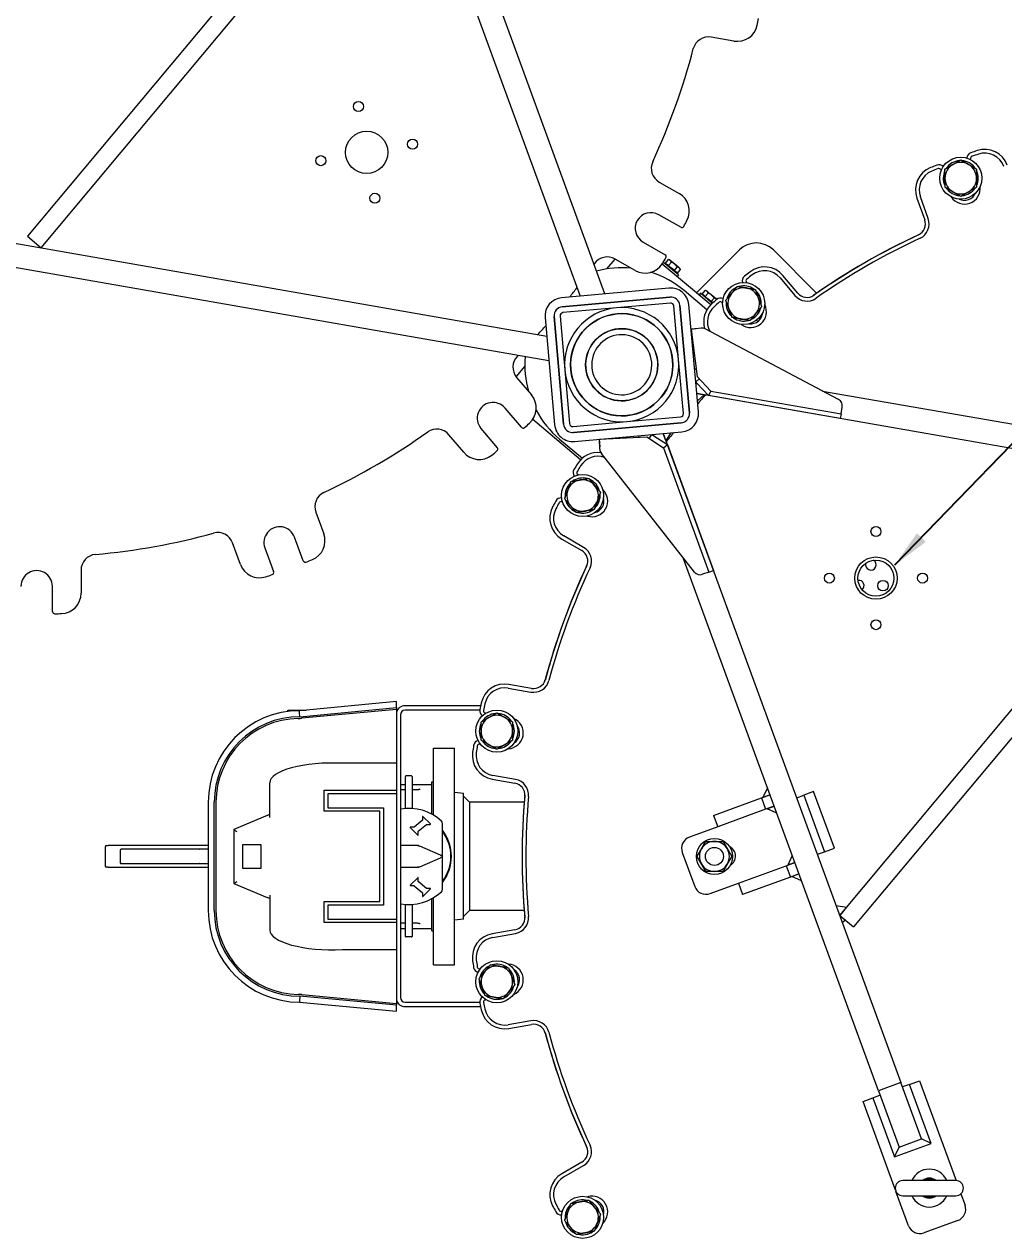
# Model space of a CAD drawing. Header units: inches. Extents: x 20 to 536, y 8 to 344.
# Drawn here: x 63.9 to 104.6, y 230.2 to 280.5 of the extents above; entities that cross this region are included whole.
import ezdxf

# ---------------------------------------------------------------- set-up
doc = ezdxf.new("R2010")
doc.units = ezdxf.units.IN
doc.header["$LTSCALE"] = 16
doc.header["$MEASUREMENT"] = 0
for name, color, linetype, lineweight in [('Dimension (ANSI)', 7, 'Continuous', 25), ('Symbol (ANSI)', 7, 'Continuous', 25), ('Visible', 7, 'Continuous', 18)]:
    doc.layers.add(name, color=color, linetype=linetype, lineweight=lineweight)
doc.styles.add('MEMCOR Medium', font='arial.ttf')
doc.dimstyles.new('Default (ANSI)', dxfattribs={"dimscale": 16, "dimtxt": 0.15, "dimasz": 0.098425, "dimexe": 0.125, "dimexo": 0.0625, "dimgap": 0.031496, "dimtad": 0, "dimtih": 1, "dimtoh": 1, "dimdec": 4, "dimrnd": 1e-08, "dimzin": 3, "dimdsep": 46, "dimlunit": 5, "dimtxsty": 'MEMCOR Medium', "dimcen": 0.09, "dimdle": 0.393701, "dimclrd": 256, "dimclre": 256, "dimclrt": 256, "dimadec": 0, "dimazin": 1, "dimtfac": 0.8, "dimtofl": 0, "dimtmove": 0, "dimatfit": 3, "dimfxl": 1, "dimfrac": 1, "dimtolj": 1, "dimtzin": 4, "dimlwd": -1, "dimlwe": -1, "dimarcsym": 0})
doc.dimstyles.new('Default (ANSI)$7', dxfattribs={"dimscale": 16, "dimtxt": 0.15, "dimasz": 0.098425, "dimexe": 0.125, "dimexo": 0.0625, "dimgap": 0.031496, "dimtad": 0, "dimtih": 1, "dimtoh": 1, "dimdec": 4, "dimrnd": 1e-08, "dimzin": 3, "dimdsep": 46, "dimlunit": 5, "dimtxsty": 'MEMCOR Medium', "dimcen": 0.09, "dimdle": 0.393701, "dimclrd": 256, "dimclre": 256, "dimclrt": 256, "dimadec": 0, "dimazin": 1, "dimtfac": 0.8, "dimtofl": 0, "dimtmove": 0, "dimatfit": 3, "dimfxl": 1, "dimfrac": 1, "dimtolj": 1, "dimtzin": 4, "dimlwd": -1, "dimlwe": -1, "dimarcsym": 0})

# ---------------------------------------------------------------- blocks, each defined once
blk = doc.blocks.new('*D24')
at = {"layer": 'Defpoints', "color": 0, "transparency": 16777216}
for p in [(127.819, 315.78), (88.732, 266.372)]:
    blk.add_point(p, dxfattribs=at)
at = {"layer": 'Dimension (ANSI)', "transparency": 16777216}
for p, q in [((137.514, 328.034), (128.797, 317.015)), ((139.63, 328.034), (137.514, 328.034))]:
    blk.add_line(p, q, dxfattribs=at)
blk.add_solid([(128.591, 317.178), (129.002, 316.852), (127.819, 315.78)], dxfattribs=at)
at = {"layer": 'Dimension (ANSI)', "transparency": 16777216, "char_height": 2.4, "attachment_point": 1, "style": 'MEMCOR Medium'}
for s, insert in [('\\A1; \\fArial|b0|i0;R63 in', (160.8, 330.99)), ('\\A1;[R1600.2 mm]{\\P\\fArial|b0|i0;RADIAL CLEARANCE REQUIRED}', (140.134, 327.53))]:
    blk.add_mtext(s, dxfattribs=dict(at, insert=insert))

msp = doc.modelspace()

# ---------------------------------------------------------------- linework, layer by layer
at = {"layer": 'Visible', "linetype": 'Continuous', "lineweight": 18}
for p, q in [((88.03393, 269.32127), (77.98585, 296.76243)), ((77.04683, 296.41858), (87.00277, 269.22904)), ((79.09215, 289.74221), (64.02159, 271.7109)), ((64.59706, 271.22993), (79.66762, 289.26123)), ((93.39551, 279.82912), (92.45319, 279.99151)), ((103.24471, 274.89839), (103.23811, 274.91653)), ((102.00711, 274.46848), (102.01371, 274.45034)), ((90.28755, 273.96888), (91.1175, 273.49399)), ((101.00232, 273.29659), (101.32937, 272.39805)), ((101.47502, 272.45106), (101.14798, 273.34961)), ((57.11284, 272.53463), (85.61302, 267.56626)), ((91.18403, 272.08488), (90.27197, 272.60676)), ((85.70525, 266.5351), (56.9411, 271.54949)), ((64.02159, 271.7109), (64.59706, 271.22993)), ((89.62138, 271.46973), (90.53344, 270.94786)), ((88.11, 270.35345), (88.45584, 270.76561)), ((89.28491, 270.29122), (88.45496, 270.76611)), ((90.41599, 270.56868), (92.43987, 268.87045)), ((90.46865, 270.62892), (90.41723, 270.56764)), ((91.09068, 270.10698), (90.46865, 270.62892)), ((90.54718, 270.59567), (90.67118, 270.74344)), ((90.60896, 270.54383), (90.54718, 270.59567)), ((90.58048, 270.56773), (90.56441, 270.54857)), ((90.67073, 270.492), (90.60896, 270.54383)), ((90.67073, 270.492), (90.79473, 270.63977)), ((90.79501, 270.38772), (90.67073, 270.492)), ((90.72061, 270.73473), (90.6719, 270.74332)), ((90.74909, 270.71083), (90.72061, 270.73473)), ((90.93514, 270.55471), (90.74909, 270.71083)), ((91.12192, 270.39799), (90.93514, 270.55471)), ((90.91929, 270.28343), (90.79501, 270.38772)), ((90.91929, 270.28343), (91.04329, 270.43121)), ((90.98179, 270.23099), (90.91929, 270.28343)), ((91.0443, 270.17854), (90.98179, 270.23099)), ((91.011, 270.20648), (90.99493, 270.18733)), ((91.09068, 270.10698), (91.03926, 270.0457)), ((91.0443, 270.17854), (91.16829, 270.32631)), ((91.15113, 270.37348), (91.12192, 270.39799)), ((91.15113, 270.37348), (91.16805, 270.327)), ((95.31768, 269.98348), (95.93232, 269.25098)), ((96.05106, 269.35061), (95.43641, 270.08311)), ((90.69567, 269.55935), (86.23348, 269.16023)), ((92.27499, 268.65946), (91.32227, 269.45888)), ((92.07927, 269.31009), (92.20327, 269.45787)), ((92.2527, 269.44915), (92.20398, 269.45774)), ((93.93155, 269.7841), (93.91913, 269.79889)), ((86.26191, 268.78628), (90.73406, 269.18628)), ((90.73406, 269.18628), (86.26191, 268.78628)), ((92.00074, 269.34335), (91.94932, 269.28206)), ((92.49934, 268.92497), (92.00074, 269.34335)), ((92.14105, 269.25826), (92.07927, 269.31009)), ((92.11257, 269.28215), (92.0965, 269.263)), ((92.20282, 269.20642), (92.14105, 269.25826)), ((92.20282, 269.20642), (92.32682, 269.3542)), ((92.3271, 269.10214), (92.20282, 269.20642)), ((92.28117, 269.42526), (92.2527, 269.44915)), ((92.46723, 269.26914), (92.28117, 269.42526)), ((92.45138, 268.99786), (92.3271, 269.10214)), ((92.45138, 268.99786), (92.57537, 269.14563)), ((92.51388, 268.94541), (92.45138, 268.99786)), ((92.65401, 269.11241), (92.46723, 269.26914)), ((92.68305, 269.08804), (92.65401, 269.11241)), ((92.91562, 268.95684), (92.92803, 268.94205)), ((88.52026, 268.73728), (86.28418, 268.53727)), ((90.75633, 268.93728), (88.52026, 268.73728)), ((91.0974, 266.5833), (90.89739, 268.81938)), ((91.1464, 268.84165), (91.5464, 264.3695)), ((91.5464, 264.3695), (91.1464, 268.84165)), ((91.91947, 264.40789), (91.52035, 268.87008)), ((92.51817, 268.94182), (92.51388, 268.94541)), ((85.54421, 268.33555), (85.94333, 263.87336)), ((86.31728, 263.90179), (85.91728, 268.37394)), ((85.91728, 268.37394), (86.31728, 263.90179)), ((86.16628, 268.39621), (86.36628, 266.16014)), ((94.33457, 268.22383), (94.38862, 268.16978)), ((94.54737, 268.36459), (94.50935, 268.4026)), ((91.9228, 267.87846), (91.61154, 267.85062)), ((92.02759, 267.89227), (91.61271, 267.83757)), ((91.61271, 267.83757), (91.87061, 265.88157)), ((97.74689, 264.92823), (92.20713, 267.86001)), ((91.2974, 264.34723), (91.0974, 266.5833)), ((84.34474, 265.8662), (84.70261, 266.29269)), ((86.36628, 266.16014), (86.56629, 263.92406)), ((91.75843, 266.20834), (91.82915, 266.19601)), ((84.36007, 265.84738), (84.97755, 265.11727)), ((91.95384, 265.79265), (91.80784, 265.65597)), ((91.87299, 265.58637), (91.80784, 265.65597)), ((91.81453, 265.58114), (91.87299, 265.58637)), ((91.87061, 265.88157), (92.43539, 265.27826)), ((92.33511, 265.09273), (91.87299, 265.58637)), ((120.15381, 260.24316), (91.85066, 265.17718)), ((91.85066, 265.17718), (92.15852, 265.12351)), ((91.8785, 264.86592), (92.15852, 265.12351)), ((92.43539, 265.27826), (92.33511, 265.09273)), ((97.81932, 264.13668), (92.33511, 265.09273)), ((92.43539, 265.27826), (97.85367, 264.33371)), ((97.08147, 265.28039), (120.32555, 261.2283)), ((84.55812, 263.77039), (83.87956, 264.57273)), ((97.85367, 264.33371), (97.90211, 264.61155)), ((87.02363, 262.41923), (85.0288, 264.09309)), ((86.70735, 263.80616), (88.94342, 264.00616)), ((91.20177, 263.95716), (86.72962, 263.55716)), ((86.72962, 263.55716), (91.20177, 263.95716)), ((88.94342, 264.00616), (91.1795, 264.20617)), ((97.85367, 264.33371), (97.81932, 264.13668)), ((82.16006, 262.73444), (81.54258, 263.46455)), ((82.87931, 263.7268), (83.55788, 262.92445)), ((86.76801, 263.18409), (91.2302, 263.58321)), ((89.45443, 263.35476), (89.42975, 263.42217)), ((89.87351, 263.30363), (89.98212, 263.47157)), ((89.98212, 263.47157), (90.06218, 263.4198)), ((90.06218, 263.4198), (90.05695, 263.47827)), ((90.06218, 263.4198), (90.62999, 263.05262)), ((90.46091, 263.5144), (100.33949, 236.53614)), ((90.56836, 263.22095), (90.46091, 263.5144)), ((90.77216, 263.54224), (90.56836, 263.22095)), ((86.14141, 263.28456), (87.09412, 262.48514)), ((87.78747, 263.27528), (87.81531, 262.96402)), ((87.80051, 263.27644), (89.77124, 263.36976)), ((87.82031, 262.85844), (87.80051, 263.27644)), ((89.77124, 263.36976), (90.4652, 262.92101)), ((90.4652, 262.92101), (90.62999, 263.05262)), ((90.4652, 262.92101), (92.35633, 257.75636)), ((90.62999, 263.05262), (92.54413, 257.82513)), ((91.75229, 257.75594), (87.88393, 262.68747)), ((86.92922, 261.79295), (86.9125, 261.8026)), ((97.79606, 243.48221), (112.86662, 261.51351)), ((113.44209, 261.03254), (98.37153, 243.00123)), ((86.2575, 260.66811), (86.27422, 260.65846)), ((76.01234, 260.24299), (76.34287, 259.34572)), ((72.88032, 258.07023), (72.5498, 258.9675)), ((75.48808, 258.22352), (75.12485, 259.20956)), ((86.24107, 259.12453), (87.06917, 258.64642)), ((87.14667, 258.78065), (86.31857, 259.25876)), ((73.8956, 258.75674), (74.25883, 257.7707)), ((99.40046, 236.1923), (91.28764, 258.3483)), ((66.25123, 257.83168), (66.25494, 256.87547)), ((92.35633, 257.75636), (92.09149, 257.65939)), ((92.35633, 257.75636), (92.54413, 257.82513)), ((65.06788, 256.1133), (65.06381, 257.16411)), ((84.016, 252.93252), (84.95769, 252.76647)), ((84.9846, 252.91912), (84.04292, 253.08516)), ((79.36206, 252.36911), (75.33367, 251.99145)), ((79.36206, 252.11802), (79.36206, 252.36911)), ((74.84842, 252.01891), (75.62649, 252.01891)), ((74.84842, 251.95852), (74.84842, 252.01891)), ((75.34565, 251.74148), (79.36206, 252.11802)), ((79.36206, 252.04631), (75.43638, 251.67827)), ((79.36206, 252.11802), (79.36206, 252.04631)), ((79.36206, 252.04631), (79.36206, 249.91199)), ((82.86769, 252.19624), (79.72342, 252.19624)), ((82.83087, 252.00874), (79.72342, 252.00874)), ((83.08233, 251.88879), (83.06331, 251.89214)), ((79.53592, 251.82124), (79.53592, 240.06635)), ((82.83583, 250.60205), (82.85485, 250.59869)), ((79.36206, 249.91199), (79.36206, 249.80747)), ((79.36206, 249.80747), (77.10362, 249.80747)), ((79.36206, 249.80747), (79.36206, 248.68248)), ((74.09842, 247.54706), (74.09842, 248.995)), ((83.34832, 249.14593), (84.29001, 248.97989)), ((84.31693, 249.13253), (83.37524, 249.29858)), ((76.36206, 247.80748), (76.36206, 248.68248)), ((76.36206, 248.68248), (79.36206, 248.68248)), ((76.50914, 248.53541), (76.50914, 247.95456)), ((79.36206, 248.53541), (76.50914, 248.53541)), ((79.36206, 248.68248), (79.36206, 248.53541)), ((79.36206, 248.53541), (79.36206, 243.3295)), ((82.40041, 248.18245), (82.15041, 248.43245)), ((92.54856, 247.63395), (94.5393, 248.3629)), ((94.5393, 248.3629), (94.89613, 248.49356)), ((94.5393, 248.3629), (94.71122, 247.89338)), ((94.78868, 248.787), (94.60268, 248.3861)), ((94.89613, 248.49356), (94.60268, 248.3861)), ((96.00708, 248.36788), (96.30053, 248.47533)), ((96.71135, 248.62577), (96.30053, 248.47533)), ((96.30053, 248.47533), (97.16013, 246.12777)), ((97.57096, 246.2782), (96.71135, 248.62577)), ((71.53939, 248.18245), (71.53939, 243.68245)), ((71.78939, 243.68245), (71.78939, 248.18245)), ((71.86079, 248.18245), (71.86079, 243.68245)), ((78.67456, 247.80748), (76.36206, 247.80748)), ((76.50914, 247.95456), (78.82164, 247.95456)), ((78.67456, 244.05742), (78.67456, 247.80748)), ((78.82164, 247.95456), (78.82164, 243.91034)), ((82.40041, 248.18245), (82.40041, 245.93245)), ((94.71122, 247.89338), (92.72048, 247.16444)), ((95.06805, 248.02404), (94.71122, 247.89338)), ((94.77461, 247.91659), (95.06805, 248.02404)), ((95.1755, 247.7306), (94.77461, 247.91659)), ((73.98579, 247.63555), (72.59842, 247.05747)), ((73.98579, 247.63555), (74.09842, 247.68247)), ((92.54856, 247.63395), (92.72048, 247.16444)), ((72.59842, 247.05747), (72.59842, 244.80747)), ((72.59842, 247.05747), (72.72342, 246.97414)), ((92.72048, 247.16444), (91.5467, 246.73463)), ((72.97342, 246.43247), (73.72342, 246.43247)), ((72.97342, 245.43247), (72.97342, 246.43247)), ((73.72342, 246.43247), (73.72342, 245.43247)), ((82.40041, 245.93245), (82.40041, 243.68245)), ((91.24911, 246.0932), (91.76487, 244.68466)), ((95.82021, 245.96992), (95.63421, 245.56902)), ((96.86668, 246.02032), (97.16013, 246.12777)), ((97.16013, 246.12777), (97.57096, 246.2782)), ((73.72342, 245.43247), (72.97342, 245.43247)), ((93.58009, 244.81687), (95.57083, 245.54581)), ((95.57083, 245.54581), (95.92766, 245.67647)), ((95.57083, 245.54581), (95.74275, 245.0763)), ((95.92766, 245.67647), (95.63421, 245.56902)), ((72.59842, 244.80747), (72.72342, 244.89081)), ((72.59842, 244.80747), (73.98579, 244.2294)), ((92.4063, 244.38707), (93.58009, 244.81687)), ((93.58009, 244.81687), (93.75201, 244.34735)), ((95.74275, 245.0763), (93.75201, 244.34735)), ((96.09958, 245.20696), (95.74275, 245.0763)), ((95.80613, 245.09951), (96.09958, 245.20696)), ((96.20703, 244.91351), (95.80613, 245.09951)), ((74.09842, 244.31789), (74.09842, 242.86995)), ((74.09842, 244.18247), (73.98579, 244.2294)), ((76.36206, 244.05742), (78.67456, 244.05742)), ((76.36206, 243.18242), (76.36206, 244.05742)), ((76.50914, 243.91034), (76.50914, 243.3295)), ((78.82164, 243.91034), (76.50914, 243.91034)), ((97.6441, 243.8972), (98.07948, 243.8213)), ((98.07948, 243.8213), (97.79606, 243.48221)), ((76.50914, 243.3295), (79.36206, 243.3295)), ((79.36206, 243.3295), (79.36206, 243.18242)), ((82.40041, 243.68245), (82.15041, 243.43245)), ((97.79606, 243.48221), (98.37153, 243.00123)), ((97.79606, 243.48221), (98.03584, 243.2818)), ((98.03584, 243.2818), (97.90351, 243.18876)), ((79.36206, 243.18242), (76.36206, 243.18242)), ((79.36206, 243.18242), (79.36206, 242.05747)), ((84.29001, 242.88502), (83.34832, 242.71897)), ((83.37524, 242.56633), (84.31693, 242.73237)), ((77.10362, 242.05747), (79.36206, 242.05747)), ((79.36206, 242.05747), (79.36206, 241.95291)), ((79.36206, 241.95291), (79.36206, 239.8186)), ((82.85485, 241.26621), (82.83583, 241.26286)), ((75.33367, 239.87345), (79.36206, 239.49579)), ((79.36206, 239.74688), (75.34565, 240.12342)), ((75.43638, 240.18663), (79.36206, 239.8186)), ((79.36206, 239.8186), (79.36206, 239.74688)), ((79.36206, 239.49579), (79.36206, 239.74688)), ((79.72342, 239.87885), (82.82981, 239.87885)), ((83.06331, 239.97276), (83.08233, 239.97611)), ((83.72778, 240.017), (83.72533, 240.02369)), ((79.72342, 239.69135), (82.86299, 239.69135)), ((84.95769, 239.09843), (84.016, 238.93239)), ((84.04292, 238.77974), (84.9846, 238.94579)), ((100.33949, 236.53614), (99.40046, 236.1923)), ((101.1991, 234.18857), (100.33949, 236.53614)), ((100.7017, 236.45578), (100.40826, 236.34833)), ((100.7017, 236.45578), (101.11253, 236.60621)), ((101.59999, 234.00257), (100.7017, 236.45578)), ((101.11253, 236.60621), (102.63137, 232.45829)), ((98.76496, 235.74661), (99.17578, 235.89704)), ((100.11294, 232.0653), (98.76496, 235.74661)), ((99.17578, 235.89704), (99.46923, 236.00449)), ((99.17578, 235.89704), (100.07407, 233.44383)), ((99.40046, 236.1923), (100.26007, 233.84473)), ((100.07407, 233.44383), (101.59999, 234.00257)), ((100.07407, 233.44383), (100.26007, 233.84473)), ((100.26007, 233.84473), (101.1991, 234.18857)), ((101.59999, 234.00257), (101.1991, 234.18857)), ((87.06917, 233.21848), (86.24107, 232.74038)), ((86.31857, 232.60614), (87.14667, 233.08425)), ((102.62277, 232.45841), (100.41805, 232.45841)), ((100.65609, 230.58196), (100.13462, 232.0061)), ((100.41805, 231.82849), (102.62277, 231.82849)), ((102.83265, 231.9086), (103.00366, 231.44156)), ((86.27422, 231.20645), (86.2575, 231.19679)), ((102.70607, 230.80013), (101.29753, 230.28436))]:
    msp.add_line(p, q, dxfattribs=at)
at = {"layer": 'Visible'}
for p, q in [((102.16607, 273.82179), (102.17223, 273.82536)), ((91.84661, 269.36825), (93.62146, 271.14311)), ((95.03568, 271.14311), (96.83504, 269.34374)), ((93.28617, 268.40351), (93.29074, 268.40898)), ((86.79496, 260.27489), (86.79738, 260.28159)), ((80.90041, 247.65065), (80.90041, 250.43245)), ((80.90041, 250.43245), (81.78041, 250.43245)), ((81.78041, 241.43245), (81.78041, 250.43245)), ((83.47536, 250.41636), (83.47535, 250.42349)), ((79.53592, 248.92458), (79.73899, 248.92458)), ((79.73899, 249.00864), (79.73899, 249.25772)), ((79.73899, 247.9277), (79.73899, 249.00864)), ((79.9949, 249.2774), (79.75868, 249.2774)), ((80.01459, 249.25772), (80.01459, 249.00864)), ((80.01459, 249.00864), (80.01459, 247.9277)), ((80.01459, 248.92458), (80.84041, 248.92458)), ((80.84041, 247.685), (80.84041, 249.02745)), ((80.84041, 249.02745), (80.90041, 249.02745)), ((79.55114, 248.71109), (79.73899, 248.71109)), ((80.01459, 248.71109), (80.20244, 248.71109)), ((82.15041, 248.54202), (81.78041, 248.58745)), ((82.15041, 243.32288), (82.15041, 248.54202)), ((84.67803, 248.18245), (82.40041, 248.18245)), ((80.44075, 247.43207), (80.10182, 247.14884)), ((80.44434, 247.58897), (80.44434, 247.43974)), ((80.77541, 247.28204), (80.46141, 247.59604)), ((81.27679, 245.91776), (81.27679, 247.30722)), ((79.93806, 247.12944), (80.25206, 246.81544)), ((80.09541, 247.14651), (79.94513, 247.14651)), ((80.26913, 246.82251), (80.26913, 246.97174)), ((80.27272, 246.97941), (80.61165, 247.26265)), ((80.61806, 247.26497), (80.76834, 247.26497)), ((67.25179, 246.32245), (67.25179, 245.54245)), ((67.31179, 246.38245), (67.37679, 246.38245)), ((71.53939, 246.38245), (67.37679, 246.38245)), ((80.24728, 246.38245), (79.53592, 246.38245)), ((80.24728, 246.38245), (80.26864, 246.38245)), ((80.29838, 246.37328), (80.28429, 246.37926)), ((80.29838, 246.37328), (80.33135, 246.35926)), ((81.20299, 245.98881), (80.33135, 246.35926)), ((67.87679, 246.19245), (67.87679, 245.67245)), ((67.91679, 246.23245), (67.93679, 246.23245)), ((71.16969, 246.23245), (67.93679, 246.23245)), ((71.16969, 246.23245), (71.18255, 246.23245)), ((71.53939, 246.23245), (71.18255, 246.23245)), ((80.33135, 245.50564), (81.20299, 245.87609)), ((81.20299, 245.98881), (81.21679, 245.98295)), ((81.21679, 245.88195), (81.20299, 245.87609)), ((81.21679, 245.98295), (81.24026, 245.97298)), ((81.2507, 245.89636), (81.21679, 245.88195)), ((81.27679, 244.55768), (81.27679, 245.91776)), ((67.37679, 245.48245), (67.31179, 245.48245)), ((67.37679, 245.48245), (71.53939, 245.48245)), ((67.93679, 245.63245), (67.91679, 245.63245)), ((67.93679, 245.63245), (71.16969, 245.63245)), ((71.18255, 245.63245), (71.16969, 245.63245)), ((71.18255, 245.63245), (71.53939, 245.63245)), ((79.53592, 245.48245), (80.24728, 245.48245)), ((80.26864, 245.48245), (80.24728, 245.48245)), ((80.28429, 245.48564), (80.29838, 245.49163)), ((80.33135, 245.50564), (80.29838, 245.49163)), ((80.25206, 245.04946), (79.93806, 244.73546)), ((80.26913, 244.89316), (80.26913, 245.04239)), ((80.61165, 244.60226), (80.27272, 244.88549)), ((79.94513, 244.71839), (80.09541, 244.71839)), ((80.10182, 244.71606), (80.44075, 244.43283)), ((80.44434, 244.42516), (80.44434, 244.27593)), ((80.46141, 244.26886), (80.77541, 244.58286)), ((80.76834, 244.59993), (80.61806, 244.59993)), ((79.73899, 242.85626), (79.73899, 243.9372)), ((80.01459, 243.9372), (80.01459, 242.85626)), ((80.84041, 242.83745), (80.84041, 244.1799)), ((80.90041, 241.43245), (80.90041, 244.21425)), ((82.15041, 243.32288), (81.78041, 243.27745)), ((84.67803, 243.68245), (82.40041, 243.68245)), ((79.53592, 242.94032), (79.73899, 242.94032)), ((79.73899, 243.15381), (79.55114, 243.15381)), ((79.73899, 242.60719), (79.73899, 242.85626)), ((80.20244, 243.15381), (80.01459, 243.15381)), ((80.01459, 242.94032), (80.84041, 242.94032)), ((80.01459, 242.85626), (80.01459, 242.60719)), ((80.84041, 242.83745), (80.90041, 242.83745)), ((79.9949, 242.5875), (79.75868, 242.5875)), ((80.90041, 241.43245), (81.78041, 241.43245)), ((87.52177, 230.33114), (87.51718, 230.33659))]:
    msp.add_line(p, q, dxfattribs=at)
at = {"layer": 'Visible', "linetype": 'Continuous', "lineweight": 18}
for centre, radius in [((88.73184, 266.37172), 63), ((77.78367, 277.10675), 0.2085), ((78.1276, 275.19951), 0.88), ((80.03484, 275.54345), 0.2085), ((76.22135, 274.85576), 0.2085), ((78.47136, 273.29326), 0.2085), ((88.73184, 266.37172), 2.125), ((88.73184, 266.37172), 1.5), ((99.30141, 259.44045), 0.2085), ((99.30141, 257.50245), 0.88), ((99.30141, 257.50245), 0.75), ((97.36441, 257.50245), 0.2085), ((99.59258, 257.18953), 0.21875), ((101.23941, 257.50245), 0.2085), ((99.30141, 255.56545), 0.2085), ((92.58441, 245.93245), 0.75), ((92.58441, 245.93245), 0.37513), ((92.58441, 245.93245), 0.375)]:
    msp.add_circle(centre, radius, dxfattribs=at)
at = {"layer": 'Visible'}
for centre in [(102.82764, 274.12918), (93.80271, 268.91863), (87.10417, 260.93562), (83.53995, 251.143), (83.53995, 240.72191), (87.10417, 230.92929)]:
    msp.add_circle(centre, 0.875, dxfattribs=at)
at = {"layer": 'Visible', "linetype": 'Continuous', "lineweight": 18}
for centre, radius, start, end in [((64.29416, 286.71634), 30.71, 348.303409, 348.818499), ((93.53901, 280.66184), 0.845, 260.22226, 348.303409), ((92.34195, 279.34602), 0.655, 80.22226, 165.27683), ((64.29416, 286.71634), 28.345, 335.16769, 345.27683), ((103.32738, 274.94902), 0.25, 108.596239, 175.74347), ((103.32738, 274.94902), 0.095, 108.596239, 200), ((113.09041, 245.93245), 30.865, 108.081149, 108.596239), ((113.09041, 245.93245), 30.71, 108.081149, 108.596239), ((103.8214, 274.32265), 1, 20, 108.081149), ((103.8214, 274.32265), 0.845, 20, 108.081149), ((90.61285, 274.53739), 0.655, 155.16769, 240.22226), ((101.94202, 273.63861), 1, 111.918851, 200), ((113.09041, 245.93245), 30.865, 111.403761, 111.918851), ((113.09041, 245.93245), 30.71, 111.403761, 111.918851), ((101.91784, 274.43599), 0.25, 44.25653, 111.403761), ((101.91784, 274.43599), 0.095, 20, 111.403761), ((101.94202, 273.63861), 0.845, 111.918851, 200), ((90.69784, 272.76056), 0.845, 332.141111, 60.22226), ((102.98201, 273.70507), 0.655, 212.990051, 7.009949), ((102.98201, 273.70507), 0.5, 243.719204, 336.280796), ((89.94668, 272.03824), 0.655, 60.22226, 240.22226), ((91.23122, 272.16734), 0.095, 240.22226, 331.626021), ((64.29416, 286.71634), 30.71, 331.626021, 332.141111), ((100.85952, 272.22704), 0.5, 294.94543, 20), ((100.85952, 272.22704), 0.655, 294.94543, 20), ((113.09041, 245.93245), 28.50133, 114.872782, 125.127218), ((113.09041, 245.93245), 28.5, 114.94543, 125.05457), ((113.09041, 245.93245), 28.345, 114.94543, 125.05457), ((64.29416, 286.71634), 28.345, 325.242302, 325.27683), ((88.12966, 270.1976), 0.655, 60.22226, 145.27683), ((89.70457, 271.02465), 0.845, 240.22226, 328.303409), ((64.29416, 286.71634), 30.71, 328.303409, 328.818499), ((90.48626, 270.8654), 0.095, 328.818499, 60.22226), ((88.73184, 266.37172), 4.03, 84.394639, 105.0028), ((88.73184, 266.37172), 4.03, 50, 72.475218), ((93.99191, 269.85995), 0.25, 128.596239, 195.74347), ((113.09041, 245.93245), 30.865, 128.081149, 128.596239), ((113.09041, 245.93245), 30.71, 128.081149, 128.596239), ((94.67037, 269.44033), 1, 40, 128.081149), ((94.67037, 269.44033), 0.845, 40, 128.081149), ((64.29416, 286.71634), 28.345, 321.807501, 322.80639), ((90.76338, 268.80237), 0.76, 5.11113, 95.11113), ((93.99191, 269.85995), 0.095, 128.596239, 220), ((86.30119, 268.40326), 0.76, 95.11113, 185.11113), ((90.76791, 268.8078), 0.38, 5.11113, 95.11113), ((90.76791, 268.8078), 0.38, 5.11113, 95.11113), ((113.09041, 245.93245), 30.865, 131.403761, 131.918851), ((113.09041, 245.93245), 30.71, 131.403761, 131.918851), ((92.84284, 268.89577), 0.25, 64.25653, 131.403761), ((92.84284, 268.89577), 0.095, 40, 131.403761), ((93.5352, 268.40095), 0.94, 127.985777, 129.437664), ((96.43408, 269.67201), 0.655, 220, 305.05457), ((96.43408, 269.67201), 0.5, 220, 305.05457), ((86.29576, 268.40779), 0.38, 95.11113, 185.11113), ((86.29576, 268.40779), 0.38, 95.11113, 185.11113), ((86.29576, 268.40779), 0.13, 95.11113, 185.11113), ((88.73184, 266.37172), 2.375, 95.11113, 185.11113), ((88.73184, 266.37172), 2.125, 5.11113, 185.11113), ((88.73184, 266.37172), 2.375, 5.11113, 95.11113), ((90.76791, 268.8078), 0.13, 5.11113, 95.11113), ((93.13828, 268.15475), 1, 131.918851, 196.353812), ((93.13828, 268.15475), 0.845, 131.918851, 207.572781), ((94.09282, 268.57289), 0.655, 232.990051, 27.009949), ((94.09282, 268.57289), 0.5, 263.719204, 356.280796), ((64.29416, 286.71634), 28.345, 317.672088, 318.657514), ((88.73184, 266.37172), 1.5, 5.11113, 185.11113), ((88.73184, 266.37172), 1.25, 5.11113, 185.11113), ((92.0668, 267.59485), 0.3, 62.11113, 97.51113), ((84.86019, 266.27035), 0.655, 135.16769, 220.22226), ((64.29416, 286.71634), 28.345, 315.16769, 315.243558), ((88.73184, 266.37172), 4.03, 175.21946, 196.049882), ((88.73184, 266.37172), 2.125, 185.11113, 5.11113), ((88.73184, 266.37172), 1.5, 185.11113, 5.11113), ((88.73184, 266.37172), 1.25, 185.11113, 5.11113), ((88.73184, 266.37172), 2.375, 275.11113, 5.11113), ((88.73184, 266.37172), 2.375, 185.11113, 275.11113), ((84.33235, 264.57161), 0.845, 312.141111, 40.22226), ((113.09041, 245.93245), 28.345, 137.415871, 138.41476), ((97.60656, 264.66307), 0.3, 350.11113, 62.11113), ((83.37943, 264.14977), 0.655, 40.22226, 220.22226), ((88.73184, 266.37172), 4.03, 207.969303, 230), ((64.29416, 286.71634), 30.71, 311.626021, 312.141111), ((86.69577, 263.93564), 0.13, 185.11113, 275.11113), ((91.16792, 264.33565), 0.13, 275.11113, 5.11113), ((91.16792, 264.33565), 0.38, 275.11113, 5.11113), ((91.16792, 264.33565), 0.38, 275.11113, 5.11113), ((91.16249, 264.34018), 0.76, 275.11113, 5.11113), ((64.29416, 286.71634), 28.345, 295.16769, 305.27683), ((81.04246, 263.04158), 0.655, 40.22226, 125.27683), ((84.63066, 263.83174), 0.095, 220.22226, 311.626021), ((86.7003, 263.94107), 0.76, 185.11113, 275.11113), ((86.69577, 263.93564), 0.38, 185.11113, 275.11113), ((86.69577, 263.93564), 0.38, 185.11113, 275.11113), ((113.09041, 245.93245), 28.345, 141.564746, 142.550172), ((83.48534, 262.86311), 0.095, 308.818499, 40.22226), ((82.80526, 263.2801), 0.845, 220.22226, 308.303409), ((64.29416, 286.71634), 30.71, 308.303409, 308.818499), ((87.74107, 261.7226), 1, 82.894187, 148.081149), ((87.74107, 261.7226), 0.845, 71.20627, 148.081149), ((88.11997, 262.87263), 0.3, 182.71113, 218.11113), ((86.96, 261.88488), 0.25, 148.596239, 215.74347), ((113.09041, 245.93245), 30.865, 148.081149, 148.596239), ((86.96, 261.88488), 0.095, 148.596239, 240), ((113.09041, 245.93245), 30.71, 148.081149, 148.596239), ((76.62696, 260.4694), 0.655, 115.16769, 200.22226), ((87.49503, 260.70995), 0.655, 252.990051, 47.009949), ((86.74107, 259.99055), 1, 151.918851, 240), ((113.09041, 245.93245), 30.865, 151.403761, 151.918851), ((86.74107, 259.99055), 0.845, 151.918851, 240), ((86.21, 260.58584), 0.25, 84.25653, 151.403761), ((113.09041, 245.93245), 30.71, 151.403761, 151.918851), ((86.21, 260.58584), 0.095, 60, 151.403761), ((87.49503, 260.70995), 0.5, 283.719204, 16.280796), ((71.93517, 258.74109), 0.655, 20.22226, 105.27683), ((74.51023, 258.98315), 0.655, 20.22226, 200.22226), ((64.29416, 286.71634), 28.345, 275.16769, 285.27683), ((75.54995, 259.05364), 0.845, 292.141111, 20.22226), ((66.90622, 257.83422), 0.655, 95.16769, 180.22226), ((86.81917, 258.21341), 0.5, 334.94543, 60), ((86.81917, 258.21341), 0.655, 334.94543, 60), ((73.67324, 258.36231), 0.845, 200.22226, 288.303409), ((75.57722, 258.25636), 0.095, 200.22226, 291.626021), ((64.29416, 286.71634), 30.71, 291.626021, 292.141111), ((113.09041, 245.93245), 28.50133, 154.872782, 165.127218), ((113.09041, 245.93245), 28.5, 154.94543, 165.05457), ((113.09041, 245.93245), 28.345, 154.94543, 165.05457), ((99.08914, 258.05754), 0.21875, 162.536723, 59.317713), ((100.09258, 258.05555), 0.21875, 206.036412, 223.877724), ((64.40881, 257.16157), 0.655, 0.22226, 180.22226), ((64.29416, 286.71634), 30.71, 288.303409, 288.818499), ((74.16969, 257.73786), 0.095, 288.818499, 20.22226), ((91.98834, 257.94109), 0.3, 218.11113, 290.11113), ((98.58914, 257.19151), 0.21875, 308.820534, 98.346141), ((65.40994, 256.87219), 0.845, 272.141111, 0.22226), ((65.16288, 256.11367), 0.095, 180.22226, 271.626021), ((64.29416, 286.71634), 30.71, 271.626021, 272.141111), ((83.86927, 252.10035), 1, 80, 168.081149), ((83.86927, 252.10035), 0.845, 80, 168.081149), ((85.07143, 253.41152), 0.655, 260, 345.05457), ((85.07143, 253.41152), 0.5, 260, 345.05457), ((75.34842, 248.18245), 3.80903, 90.222009, 180), ((79.72342, 251.82124), 0.375, 90, 164.502295), ((79.72342, 251.82124), 0.1875, 90, 180), ((83.07981, 251.9857), 0.25, 168.596239, 235.74347), ((113.09041, 245.93245), 30.865, 168.081149, 168.596239), ((83.07981, 251.9857), 0.095, 168.596239, 260), ((113.09041, 245.93245), 30.71, 168.081149, 168.596239), ((75.34842, 248.18245), 3.55903, 90.044634, 180), ((75.34842, 248.18245), 3.48763, 91.12702, 180), ((75.23803, 253.794), 2.125, 271.12702, 275.355825), ((83.98442, 251.06462), 0.655, 272.990051, 67.009949), ((83.98442, 251.06462), 0.5, 303.719204, 36.280796), ((113.09041, 245.93245), 30.865, 171.403761, 171.918851), ((82.81934, 250.50849), 0.25, 104.25653, 171.403761), ((113.09041, 245.93245), 30.71, 171.403761, 171.918851), ((82.81934, 250.50849), 0.095, 80, 171.403761), ((83.52197, 250.13074), 1, 171.918851, 260), ((83.52197, 250.13074), 0.845, 171.918851, 260), ((84.20319, 248.48748), 0.5, 354.94543, 80), ((84.20319, 248.48748), 0.655, 354.94543, 80), ((113.09041, 245.93245), 28.50133, 174.872782, 185.127218), ((113.09041, 245.93245), 28.5, 174.94543, 185.05457), ((113.09041, 245.93245), 28.345, 174.94543, 185.05457), ((91.71862, 246.26512), 0.5, 110.11113, 200.11113), ((92.58441, 245.93245), 0.625, 90, 150), ((92.58441, 245.93245), 0.625, 30, 90), ((93.02821, 245.94595), 0.435, 298.870004, 64.615167), ((92.58441, 245.93245), 0.625, 150, 210), ((92.58441, 245.93245), 0.625, 330, 30), ((92.58441, 245.93245), 0.625, 210, 270), ((92.58441, 245.93245), 0.625, 270, 330), ((92.23438, 244.85658), 0.5, 200.11113, 290.11113), ((75.34842, 243.68245), 3.80903, 180, 269.777991), ((75.34842, 243.68245), 3.55903, 180, 269.955366), ((75.34842, 243.68245), 3.48763, 180, 268.87298), ((84.20319, 243.37742), 0.5, 280, 5.05457), ((84.20319, 243.37742), 0.655, 280, 5.05457), ((83.52197, 241.73416), 1, 100, 188.081149), ((83.52197, 241.73416), 0.845, 100, 188.081149), ((113.09041, 245.93245), 30.865, 188.081149, 188.596239), ((82.81934, 241.35641), 0.25, 188.596239, 255.74347), ((113.09041, 245.93245), 30.71, 188.081149, 188.596239), ((82.81934, 241.35641), 0.095, 188.596239, 280), ((83.53995, 240.72191), 0.7295, 114.170271, 166.051989), ((83.53995, 240.72191), 0.7295, 54.170271, 106.051989), ((83.98442, 240.80028), 0.655, 292.990051, 87.009949), ((83.53995, 240.72191), 0.7295, 354.170271, 46.051989), ((83.53995, 240.72191), 0.7295, 174.170271, 226.051989), ((83.98442, 240.80028), 0.5, 323.719204, 56.280796), ((83.53995, 240.72191), 0.7295, 294.170271, 346.051989), ((75.23803, 238.07091), 2.125, 84.644175, 88.87298), ((79.72342, 240.06635), 0.375, 195.497705, 270), ((79.72342, 240.06635), 0.1875, 180, 270), ((83.07981, 239.8792), 0.25, 124.25653, 191.403761), ((113.09041, 245.93245), 30.865, 191.403761, 191.918851), ((83.07981, 239.8792), 0.095, 100, 191.403761), ((113.09041, 245.93245), 30.71, 191.403761, 191.918851), ((83.53995, 240.72191), 0.7295, 234.170271, 284.921056), ((83.53995, 240.72191), 0.7295, 284.921056, 286.051989), ((83.86927, 239.76455), 1, 191.918851, 280), ((83.86927, 239.76455), 0.845, 191.918851, 280), ((85.07143, 238.45338), 0.655, 14.94543, 100), ((85.07143, 238.45338), 0.5, 14.94543, 100), ((113.09041, 245.93245), 28.50133, 194.872782, 205.127218), ((113.09041, 245.93245), 28.5, 194.94543, 205.05457), ((113.09041, 245.93245), 28.345, 194.94543, 205.05457), ((86.81917, 233.65149), 0.5, 300, 25.05457), ((86.81917, 233.65149), 0.655, 300, 25.05457), ((86.74107, 231.87435), 1, 120, 208.081149), ((101.52041, 232.14345), 0.7874, 23.578178, 156.421822), ((86.74107, 231.87435), 0.845, 120, 208.081149), ((100.41805, 232.14345), 0.31496, 90, 270), ((101.52041, 232.14345), 0.41534, 49.315835, 130.684165), ((101.52041, 232.14345), 0.375, 57.129035, 122.870965), ((101.52041, 232.14345), 0.3625, 60.326076, 119.673924), ((102.62277, 232.14345), 0.31496, 270, 90), ((87.49503, 231.15495), 0.655, 312.990051, 107.009949), ((101.52041, 232.14345), 0.7874, 203.578178, 336.421822), ((101.52041, 232.14345), 0.41534, 229.315835, 310.684165), ((101.52041, 232.14345), 0.375, 237.129035, 302.870965), ((101.52041, 232.14345), 0.3625, 240.326076, 299.673924), ((113.09041, 245.93245), 30.865, 208.081149, 208.596239), ((113.09041, 245.93245), 30.71, 208.081149, 208.596239), ((86.21, 231.27906), 0.095, 208.596239, 300), ((87.49503, 231.15495), 0.5, 343.719204, 76.280796), ((102.53415, 231.26964), 0.5, 290.11113, 20.11113), ((86.21, 231.27906), 0.25, 208.596239, 275.74347), ((101.12561, 230.75388), 0.5, 200.11113, 290.11113)]:
    msp.add_arc(centre, radius, start, end, dxfattribs=at)
at = {"layer": 'Visible'}
for centre, radius, start, end in [((102.82764, 274.12918), 0.656, 120.11113, 180.11113), ((102.82764, 274.12918), 0.7295, 94.170271, 146.051989), ((102.82764, 274.12918), 0.656, 60.11113, 120.11113), ((102.82764, 274.12918), 0.7295, 34.170271, 86.051989), ((102.82764, 274.12918), 0.656, 0.11113, 60.11113), ((102.82764, 274.12918), 0.7295, 154.170271, 204.921056), ((102.82764, 274.12918), 0.656, 180.11113, 240.11113), ((102.82764, 274.12918), 0.656, 300.11113, 0.11113), ((102.82764, 274.12918), 0.7295, 334.170271, 26.051989), ((102.82764, 274.12918), 0.7295, 204.921056, 206.051989), ((102.82764, 274.12918), 0.7295, 214.170271, 266.051989), ((102.82764, 274.12918), 0.656, 240.11113, 300.11113), ((102.82764, 274.12918), 0.7295, 274.170271, 326.051989), ((94.32857, 270.436), 1, 45, 135), ((93.80271, 268.91863), 0.7295, 114.170271, 166.051989), ((93.80271, 268.91863), 0.656, 80.11113, 140.11113), ((93.80271, 268.91863), 0.7295, 54.170271, 106.051989), ((93.80271, 268.91863), 0.656, 20.11113, 80.11113), ((93.80271, 268.91863), 0.7295, 174.170271, 224.921056), ((93.80271, 268.91863), 0.656, 140.11113, 200.11113), ((93.80271, 268.91863), 0.656, 320.11113, 20.11113), ((93.80271, 268.91863), 0.7295, 354.170271, 46.051989), ((93.80271, 268.91863), 0.656, 200.11113, 260.11113), ((93.80271, 268.91863), 0.656, 260.11113, 320.11113), ((93.80271, 268.91863), 0.7295, 294.170271, 346.051989), ((93.80271, 268.91863), 0.7295, 224.921056, 226.051989), ((93.80271, 268.91863), 0.7295, 234.170271, 286.051989), ((87.10417, 260.93562), 0.7295, 134.170271, 186.051989), ((87.10417, 260.93562), 0.656, 100.11113, 160.11113), ((87.10417, 260.93562), 0.7295, 74.170271, 126.051989), ((87.10417, 260.93562), 0.656, 40.11113, 100.11113), ((87.10417, 260.93562), 0.7295, 14.170271, 66.051989), ((87.10417, 260.93562), 0.656, 160.11113, 220.11113), ((87.10417, 260.93562), 0.656, 340.11113, 40.11113), ((87.10417, 260.93562), 0.7295, 314.170271, 6.051989), ((87.10417, 260.93562), 0.7295, 194.170271, 244.921056), ((87.10417, 260.93562), 0.656, 220.11113, 280.11113), ((87.10417, 260.93562), 0.656, 280.11113, 340.11113), ((87.10417, 260.93562), 0.7295, 244.921056, 246.051989), ((87.10417, 260.93562), 0.7295, 254.170271, 306.051989), ((83.53995, 251.143), 0.7295, 94.170271, 146.051989), ((83.53995, 251.143), 0.7295, 34.170271, 86.051989), ((83.53995, 251.143), 0.7295, 154.170271, 206.051989), ((83.53995, 251.143), 0.656, 120.11113, 180.11113), ((83.53995, 251.143), 0.656, 60.11113, 120.11113), ((83.53995, 251.143), 0.656, 0.11113, 60.11113), ((83.53995, 251.143), 0.7295, 334.170271, 26.051989), ((83.53995, 251.143), 0.656, 180.11113, 240.11113), ((83.53995, 251.143), 0.656, 300.11113, 0.11113), ((83.53995, 251.143), 0.7295, 214.170271, 264.921056), ((83.53995, 251.143), 0.656, 240.11113, 300.11113), ((83.53995, 251.143), 0.7295, 264.921056, 266.051989), ((83.53995, 251.143), 0.7295, 274.170271, 326.051989), ((79.75868, 249.25772), 0.01969, 90, 180), ((79.9949, 249.25772), 0.01969, 0, 90), ((79.87679, 245.93245), 2, 47.156357, 99.812974), ((80.43434, 247.43974), 0.01, 309.883896, 0), ((80.45434, 247.58897), 0.01, 45, 180), ((81.15179, 247.30722), 0.125, 0, 47.156357), ((79.94513, 247.13651), 0.01, 90, 225), ((80.09541, 247.15651), 0.01, 270, 309.883896), ((80.25913, 246.82251), 0.01, 225, 0), ((80.27913, 246.97174), 0.01, 129.883896, 180), ((80.61806, 247.25497), 0.01, 90, 129.883896), ((80.76834, 247.27497), 0.01, 270, 45), ((79.87679, 245.93245), 1.7715, 322.212687, 37.787313), ((81.33679, 247.00226), 0.06, 180, 216.232048), ((79.87679, 245.93245), 1.75, 323.767952, 36.232048), ((67.31179, 246.32245), 0.06, 90, 180), ((80.26864, 246.34245), 0.04, 66.974508, 90), ((67.91679, 246.19245), 0.04, 90, 180), ((81.21679, 245.91776), 0.06, 38.64323, 66.974508), ((81.21679, 245.91776), 0.06, 0.253209, 38.64323), ((81.22723, 245.95158), 0.06, 310.95981, 325.682393), ((67.31179, 245.54245), 0.06, 180, 270), ((67.91679, 245.67245), 0.04, 180, 270), ((80.26864, 245.52245), 0.04, 270, 293.025492), ((80.25913, 245.04239), 0.01, 0, 135), ((80.27913, 244.89316), 0.01, 180, 230.116104), ((81.33679, 244.86264), 0.06, 143.767952, 180), ((79.87679, 245.93245), 2, 260.187026, 312.843643), ((79.94513, 244.72839), 0.01, 135, 270), ((80.09541, 244.70839), 0.01, 50.116104, 90), ((80.43434, 244.42516), 0.01, 0, 50.116104), ((80.45434, 244.27593), 0.01, 180, 315), ((80.61806, 244.60993), 0.01, 230.116104, 270), ((80.76834, 244.58993), 0.01, 315, 90), ((81.15179, 244.55768), 0.125, 312.843643, 0), ((79.75868, 242.60719), 0.01969, 180, 270), ((79.9949, 242.60719), 0.01969, 270, 0), ((83.53995, 240.72191), 0.656, 80.11113, 140.11113), ((83.53995, 240.72191), 0.656, 20.11113, 80.11113), ((83.53995, 240.72191), 0.656, 140.11113, 200.11113), ((83.53995, 240.72191), 0.656, 320.11113, 20.11113), ((83.53995, 240.72191), 0.656, 200.11113, 260.11113), ((83.53995, 240.72191), 0.656, 260.11113, 320.11113), ((87.10417, 230.92929), 0.7295, 134.170271, 186.051989), ((87.10417, 230.92929), 0.656, 100.11113, 160.11113), ((87.10417, 230.92929), 0.7295, 74.170271, 126.051989), ((87.10417, 230.92929), 0.656, 40.11113, 100.11113), ((87.10417, 230.92929), 0.7295, 14.170271, 66.051989), ((87.10417, 230.92929), 0.656, 340.11113, 40.11113), ((87.10417, 230.92929), 0.7295, 194.170271, 246.051989), ((87.10417, 230.92929), 0.656, 160.11113, 220.11113), ((87.10417, 230.92929), 0.656, 280.11113, 340.11113), ((87.10417, 230.92929), 0.7295, 314.170271, 6.051989), ((87.10417, 230.92929), 0.656, 220.11113, 280.11113), ((87.10417, 230.92929), 0.7295, 254.170271, 304.921056), ((87.10417, 230.92929), 0.7295, 304.921056, 306.051989)]:
    msp.add_arc(centre, radius, start, end, dxfattribs=at)
at = {"layer": 'Visible', "linetype": 'Continuous', "lineweight": 18}
for centre, start_param, end_param in [((76.73024, 248.995), 1.42844633, 3.14159265), ((76.73024, 242.86995), 3.14159265, 4.85473898)]:
    msp.add_ellipse(centre, major_axis=(2.63182, 0), ratio=0.31186736, start_param=start_param, end_param=end_param, dxfattribs=at)
at = {"layer": 'Visible'}
for points in [[(102.17091, 274.50665), (102.34649, 274.60847), (102.49854, 274.69665)], [(102.17164, 274.12791), (102.1713, 274.30368), (102.17091, 274.50665)], [(102.49854, 274.69665), (102.6506, 274.78484), (102.82617, 274.88666)], [(102.82617, 274.88666), (103.00214, 274.78552), (103.15454, 274.69793)], [(103.15454, 274.69793), (103.30694, 274.61033), (103.48291, 274.50919)], [(103.48291, 274.50919), (103.4833, 274.30623), (103.48364, 274.13045)], [(102.17238, 273.74916), (102.17198, 273.95213), (102.17164, 274.12791)], [(103.48364, 274.13045), (103.48398, 273.95468), (103.48438, 273.75171)], [(102.50075, 273.56043), (102.34835, 273.64802), (102.17238, 273.74916)], [(102.82911, 273.3717), (102.65314, 273.47284), (102.50075, 273.56043)], [(103.15674, 273.5617), (103.00469, 273.47352), (102.82911, 273.3717)], [(103.48438, 273.75171), (103.3088, 273.64989), (103.15674, 273.5617)], [(93.29937, 269.33933), (93.4121, 269.4742), (93.54226, 269.62993)], [(93.54226, 269.62993), (93.74221, 269.59507), (93.91537, 269.56489)], [(93.91537, 269.56489), (94.08854, 269.5347), (94.28849, 269.49984)], [(94.28849, 269.49984), (94.35828, 269.30925), (94.41872, 269.14419)], [(93.05649, 269.04872), (93.18665, 269.20446), (93.29937, 269.33933)], [(93.18671, 268.69307), (93.12627, 268.85813), (93.05649, 269.04872)], [(94.41872, 269.14419), (94.47916, 268.97914), (94.54894, 268.78855)], [(93.31694, 268.33742), (93.24715, 268.52802), (93.18671, 268.69307)], [(94.30606, 268.49794), (94.19333, 268.36307), (94.06317, 268.20734)], [(94.54894, 268.78855), (94.41878, 268.63281), (94.30606, 268.49794)], [(93.69005, 268.27238), (93.51689, 268.30257), (93.31694, 268.33742)], [(94.06317, 268.20734), (93.86322, 268.24219), (93.69005, 268.27238)], [(86.4873, 261.15879), (86.54709, 261.32408), (86.61614, 261.51494)], [(86.61614, 261.51494), (86.81596, 261.55057), (86.989, 261.58143)], [(86.989, 261.58143), (87.16205, 261.61229), (87.36186, 261.64792)], [(87.36186, 261.64792), (87.49263, 261.49269), (87.60587, 261.35826)], [(86.35845, 260.80263), (86.4275, 260.99349), (86.4873, 261.15879)], [(87.60587, 261.35826), (87.71912, 261.22383), (87.84989, 261.0686)], [(87.84989, 261.0686), (87.78084, 260.87774), (87.72104, 260.71245)], [(86.60246, 260.51297), (86.48921, 260.64741), (86.35845, 260.80263)], [(86.84647, 260.22331), (86.71571, 260.37854), (86.60246, 260.51297)], [(87.72104, 260.71245), (87.66124, 260.54716), (87.59219, 260.3563)], [(87.21933, 260.2898), (87.04629, 260.25895), (86.84647, 260.22331)], [(87.59219, 260.3563), (87.39238, 260.32066), (87.21933, 260.2898)], [(83.21084, 251.71047), (83.3629, 251.79865), (83.53848, 251.90048)], [(83.53848, 251.90048), (83.71445, 251.79934), (83.86684, 251.71174)], [(82.88321, 251.52046), (83.05879, 251.62229), (83.21084, 251.71047)], [(82.88395, 251.14172), (82.88361, 251.3175), (82.88321, 251.52046)], [(83.86684, 251.71174), (84.01924, 251.62415), (84.19521, 251.52301)], [(84.19521, 251.52301), (84.1956, 251.32004), (84.19594, 251.14427)], [(82.88468, 250.76298), (82.88429, 250.96595), (82.88395, 251.14172)], [(84.19594, 251.14427), (84.19628, 250.96849), (84.19668, 250.76553)], [(83.21305, 250.57425), (83.06065, 250.66184), (82.88468, 250.76298)], [(83.54141, 250.38551), (83.36544, 250.48666), (83.21305, 250.57425)], [(83.86905, 250.57552), (83.71699, 250.48734), (83.54141, 250.38551)], [(84.19668, 250.76553), (84.0211, 250.6637), (83.86905, 250.57552)], [(83.0366, 241.1426), (83.14933, 241.27747), (83.27949, 241.4332)], [(83.27949, 241.4332), (83.47944, 241.39835), (83.65261, 241.36816)], [(83.65261, 241.36816), (83.82577, 241.33797), (84.02572, 241.30312)], [(84.02572, 241.30312), (84.09551, 241.11252), (84.15595, 240.94747)], [(82.79372, 240.85199), (82.92388, 241.00773), (83.0366, 241.1426)], [(82.92394, 240.49635), (82.8635, 240.6614), (82.79372, 240.85199)], [(84.15595, 240.94747), (84.21639, 240.78241), (84.28617, 240.59182)], [(83.05417, 240.1407), (82.98438, 240.33129), (82.92394, 240.49635)], [(84.04329, 240.30121), (83.93056, 240.16634), (83.8004, 240.01061)], [(84.28617, 240.59182), (84.15601, 240.43608), (84.04329, 240.30121)], [(83.42729, 240.07565), (83.25412, 240.10584), (83.05417, 240.1407)], [(83.8004, 240.01061), (83.60045, 240.04547), (83.42729, 240.07565)], [(86.4873, 231.15245), (86.54709, 231.31775), (86.61614, 231.50861)], [(86.61614, 231.50861), (86.81596, 231.54424), (86.989, 231.5751)], [(86.989, 231.5751), (87.16205, 231.60596), (87.36186, 231.64159)], [(87.36186, 231.64159), (87.49263, 231.48636), (87.60587, 231.35193)], [(87.60587, 231.35193), (87.71912, 231.2175), (87.84989, 231.06227)], [(86.35845, 230.7963), (86.4275, 230.98716), (86.4873, 231.15245)], [(86.60246, 230.50664), (86.48921, 230.64107), (86.35845, 230.7963)], [(87.72104, 230.70612), (87.66124, 230.54083), (87.59219, 230.34997)], [(87.84989, 231.06227), (87.78084, 230.87141), (87.72104, 230.70612)], [(86.84647, 230.21698), (86.71571, 230.37221), (86.60246, 230.50664)], [(87.21933, 230.28347), (87.04629, 230.25262), (86.84647, 230.21698)], [(87.59219, 230.34997), (87.39238, 230.31433), (87.21933, 230.28347)]]:
    msp.add_rational_spline(points, [1, 1.0379548493, 1], degree=2, dxfattribs=at)
at = {"layer": 'Visible', "linetype": 'Continuous', "lineweight": 18}
for points, weights in [([(90.74909, 270.71083), (90.72042, 270.73489), (90.67118, 270.74344)], [1, 1.0379548493, 1]), ([(90.79473, 270.63977), (90.77776, 270.68678), (90.74909, 270.71083)], [1, 1.0379548493, 1]), ([(90.93514, 270.55471), (90.87746, 270.60311), (90.79473, 270.63977)], [1, 1.0379548493, 1]), ([(91.04329, 270.43121), (90.99282, 270.50632), (90.93514, 270.55471)], [1, 1.0379548493, 1]), ([(91.12192, 270.39799), (91.09291, 270.42233), (91.04329, 270.43121)], [1, 1.0379548493, 1]), ([(91.16829, 270.32631), (91.15093, 270.37364), (91.12192, 270.39799)], [1, 1.0379548493, 1]), ([(91.16805, 270.327), (91.16817, 270.32665), (91.16829, 270.32631)], [1.00052983904, 1.00026679489, 1]), ([(92.28117, 269.42526), (92.2525, 269.44931), (92.20327, 269.45787)], [1, 1.0379548493, 1]), ([(92.32682, 269.3542), (92.30984, 269.4012), (92.28117, 269.42526)], [1, 1.0379548493, 1]), ([(92.46723, 269.26914), (92.40955, 269.31754), (92.32682, 269.3542)], [1, 1.0379548493, 1]), ([(92.57537, 269.14563), (92.52491, 269.22074), (92.46723, 269.26914)], [1, 1.0379548493, 1]), ([(92.65401, 269.11241), (92.625, 269.13675), (92.57537, 269.14563)], [1, 1.0379548493, 1]), ([(92.67883, 269.08445), (92.66794, 269.10072), (92.65401, 269.11241)], [1.01891336572, 1.01787484879, 1]), ([(92.04315, 246.24495), (92.12688, 246.38998), (92.22357, 246.55745)], [1, 1.0379548493, 1]), ([(92.22357, 246.55745), (92.41694, 246.55745), (92.58441, 246.55745)], [1, 1.0379548493, 1]), ([(92.58441, 246.55745), (92.75188, 246.55745), (92.94526, 246.55745)], [1, 1.0379548493, 1]), ([(92.94526, 246.55745), (93.04194, 246.38998), (93.12568, 246.24495)], [1, 1.0379548493, 1]), ([(91.86272, 245.93245), (91.95941, 246.09992), (92.04315, 246.24495)], [1, 1.0379548493, 1]), ([(92.04315, 245.61995), (91.95941, 245.76498), (91.86272, 245.93245)], [1, 1.0379548493, 1]), ([(93.12568, 246.24495), (93.20941, 246.09992), (93.3061, 245.93245)], [1, 1.0379548493, 1]), ([(93.3061, 245.93245), (93.20941, 245.76498), (93.12568, 245.61995)], [1, 1.0379548493, 1]), ([(92.22357, 245.30745), (92.12688, 245.47492), (92.04315, 245.61995)], [1, 1.0379548493, 1]), ([(92.58441, 245.30745), (92.41694, 245.30745), (92.22357, 245.30745)], [1, 1.0379548493, 1]), ([(92.94526, 245.30745), (92.75188, 245.30745), (92.58441, 245.30745)], [1, 1.0379548493, 1]), ([(93.12568, 245.61995), (93.04194, 245.47492), (92.94526, 245.30745)], [1, 1.0379548493, 1])]:
    msp.add_rational_spline(points, weights, degree=2, dxfattribs=at)
for points in [[(75.34565, 251.74148), (75.34172, 251.82478), (75.33772, 251.90816), (75.33367, 251.99145)], [(75.34565, 240.12342), (75.34172, 240.04012), (75.33772, 239.95674), (75.33367, 239.87345)]]:
    msp.add_open_spline(points, degree=3, dxfattribs=at)
at = {"layer": 'Visible'}
for points in [[(79.53592, 248.71132), (79.54098, 248.71117), (79.54606, 248.71109), (79.55114, 248.71109)], [(81.27679, 245.91776), (81.27679, 245.91776), (81.27679, 245.91785), (81.27679, 245.91802)], [(79.55114, 243.15381), (79.54606, 243.15381), (79.54098, 243.15373), (79.53592, 243.15358)]]:
    msp.add_open_spline(points, degree=3, dxfattribs=at)
for points, knots in [([(80.20244, 248.71109), (80.2199, 248.71109), (80.23737, 248.712), (80.2702, 248.7154), (80.28559, 248.71787), (80.3114, 248.72351), (80.32214, 248.72661), (80.33697, 248.7319), (80.34195, 248.73418), (80.34586, 248.73625), (80.34656, 248.73672), (80.34656, 248.73672)], [0, 0, 0, 0, 0.161515019, 0.161515019, 0.320400342, 0.320400342, 0.464793186, 0.464793186, 0.581087139, 0.581087139, 0.639252146, 0.639252146, 0.639252146, 0.639252146]), ([(81.2503, 245.93024), (81.25038, 245.93023), (81.25045, 245.93022), (81.25385, 245.9296), (81.25933, 245.92832), (81.26447, 245.92606)], [-0.0006488507, -0.0006488507, -0.0006488507, -0.0006488507, 0, 0, 0.02871512, 0.02871512, 0.02871512, 0.02871512]), ([(81.26657, 245.90627), (81.26577, 245.90559), (81.26495, 245.90491), (81.26062, 245.90154), (81.25583, 245.89861), (81.2507, 245.89636)], [0.0923027288, 0.0923027288, 0.0923027288, 0.0923027288, 0.1039513514, 0.1039513514, 0.1517370835, 0.1517370835, 0.1517370835, 0.1517370835]), ([(81.26447, 245.92606), (81.26949, 245.92386), (81.27216, 245.9223), (81.27472, 245.92061), (81.2755, 245.91999), (81.27653, 245.9189), (81.27679, 245.91842), (81.27679, 245.91802)], [0, 0, 0, 0, 0.055402638, 0.055402638, 0.091701074, 0.091701074, 0.127427899, 0.127427899, 0.127427899, 0.127427899]), ([(80.34656, 243.12819), (80.34656, 243.12819), (80.34603, 243.12854), (80.34341, 243.12997), (80.34054, 243.13137), (80.33184, 243.13493), (80.32542, 243.13718), (80.30859, 243.14204), (80.29759, 243.14461), (80.27168, 243.14925), (80.25643, 243.15119), (80.22811, 243.15332), (80.21527, 243.15381), (80.20244, 243.15381)], [0.25121693, 0.25121693, 0.25121693, 0.25121693, 0.301774061, 0.301774061, 0.384608207, 0.384608207, 0.490235729, 0.490235729, 0.621034518, 0.621034518, 0.771730748, 0.771730748, 0.890481659, 0.890481659, 0.890481659, 0.890481659])]:
    msp.add_open_spline(points, degree=3, knots=knots, dxfattribs=at)

# ---------------------------------------------------------------- dimensions: what is measured, and where the dimension line sits
at = {"layer": 'Dimension (ANSI)'}
dim = msp.add_radius_dim(center=(88.73184, 266.37172), mpoint=(127.81946, 315.7798), text=' \\fArial|b0|i0;<> in\\X[R1600.2 mm]{\\P\\fArial|b0|i0;RADIAL CLEARANCE REQUIRED}', dimstyle='Default (ANSI)', override={"dimgap": 0.031496, "dimdec": 4, "dimlfac": 1, "dimpost": '', "dimcen": 0, "dimtol": 0, "dimlim": 0, "dimtp": 0, "dimtm": 0, "dimtdec": 2, "dimtvp": -0.333333}, dxfattribs=at)
dim.commit()
dim.dimension.update_dxf_attribs({"geometry": '*D24', "text_midpoint": (165.99643, 328.03365), "dimtype": 164})

# ---------------------------------------------------------------- leaders
at = {"layer": 'Symbol (ANSI)', "annotation_type": 0, "has_hookline": 1, "hookline_direction": 0, "text_width": 45.194}
msp.add_leader([(100.09258, 258.05555), (146.18881, 305.66511), (147.76362, 305.66511)], dimstyle='Default (ANSI)$7', override={"dimtad": 0}, dxfattribs=at)

doc.saveas('drawing.dxf')
